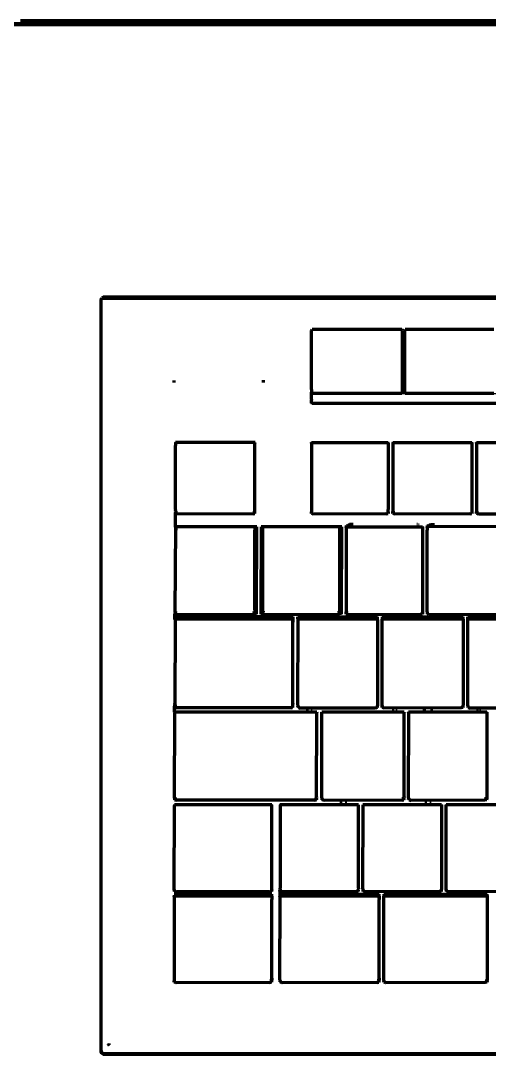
# Model space of a CAD drawing. Header units: millimetres. Extents: x 4307 to 31003, y 2809 to 20009.
# Drawn here: x 17436.7 to 17508.6, y 8685.8 to 8844.1 of the extents above; entities that cross this region are included whole.
import ezdxf

# ---------------------------------------------------------------- set-up
doc = ezdxf.new("R2010")
doc.units = ezdxf.units.MM
doc.layers.add('ProfileEdges', color=7, linetype='Continuous')

msp = doc.modelspace()

# ---------------------------------------------------------------- linework, layer by layer
for p, q in [((17481.43, 8786.99), (17481.43, 8787.09)), ((17683.2, 8786.99), (17481.43, 8786.99)), ((17481.43, 8786.8), (17481.43, 8785.66)), ((17481.43, 8785.66), (17683.2, 8785.66)), ((17460.43, 8768.98), (17460.78, 8768.98)), ((17460.43, 8768.65), (17460.52, 8768.64)), ((17460.52, 8768.64), (17472.31, 8768.61)), ((17472.31, 8768.98), (17472.65, 8768.98)), ((17472.56, 8768.64), (17472.65, 8768.65)), ((17481.29, 8768.98), (17481.38, 8768.98)), ((17481.38, 8768.64), (17481.29, 8768.65)), ((17492.72, 8768.61), (17481.38, 8768.64)), ((17492.98, 8768.98), (17493.07, 8768.98)), ((17493.07, 8768.65), (17492.98, 8768.64)), ((17493.75, 8768.98), (17494.09, 8768.98)), ((17493.84, 8768.64), (17493.75, 8768.65)), ((17505.55, 8768.61), (17493.84, 8768.64)), ((17505.81, 8768.98), (17505.89, 8768.98)), ((17505.89, 8768.65), (17505.81, 8768.64)), ((17506.58, 8768.98), (17506.92, 8768.98)), ((17506.66, 8768.64), (17506.58, 8768.65)), ((17518.68, 8768.61), (17506.66, 8768.64)), ((17460.39, 8753.58), (17460.73, 8753.58)), ((17460.39, 8753.25), (17460.47, 8753.25)), ((17460.47, 8753.25), (17460.73, 8753.25)), ((17472.28, 8753.58), (17472.6, 8753.58)), ((17472.28, 8753.25), (17472.54, 8753.25)), ((17472.54, 8753.25), (17472.89, 8753.25)), ((17472.6, 8753.58), (17472.89, 8753.58)), ((17473.82, 8753.58), (17473.57, 8753.58)), ((17473.57, 8753.25), (17473.88, 8753.25)), ((17474.14, 8753.58), (17473.82, 8753.58)), ((17473.88, 8753.25), (17474.14, 8753.25)), ((17485.63, 8753.58), (17485.3, 8753.58)), ((17485.3, 8753.25), (17485.56, 8753.25)), ((17485.56, 8753.25), (17485.93, 8753.25)), ((17485.93, 8753.58), (17485.63, 8753.58)), ((17486.6, 8753.58), (17486.94, 8753.58)), ((17486.68, 8753.25), (17486.6, 8753.25)), ((17486.94, 8753.25), (17486.68, 8753.25)), ((17498.24, 8753.25), (17497.98, 8753.25)), ((17498.24, 8753.58), (17498.32, 8753.58)), ((17498.32, 8753.25), (17498.24, 8753.25)), ((17499.01, 8753.25), (17499.1, 8753.25)), ((17460.34, 8738.96), (17460.43, 8738.96)), ((17460.35, 8739.29), (17460.42, 8739.29)), ((17460.42, 8739.29), (17460.69, 8739.29)), ((17478.34, 8738.97), (17478.47, 8738.96)), ((17478.4, 8739.29), (17478.47, 8739.29)), ((17479.22, 8739.29), (17479.31, 8739.29)), ((17479.22, 8738.96), (17479.31, 8738.96)), ((17479.31, 8738.96), (17491.36, 8738.96)), ((17491.36, 8738.96), (17491.44, 8738.96)), ((17492.21, 8739.29), (17492.13, 8739.29)), ((17492.13, 8738.96), (17492.21, 8738.96)), ((17492.21, 8738.96), (17504.22, 8738.92)), ((17504.56, 8739.29), (17504.48, 8739.29)), ((17504.48, 8738.96), (17504.56, 8738.96)), ((17505.25, 8738.96), (17505.33, 8738.96)), ((17505.33, 8738.96), (17517.74, 8738.96)), ((17460.3, 8724.79), (17460.39, 8724.79)), ((17460.39, 8725.12), (17460.65, 8725.12)), ((17481.75, 8725.12), (17482.1, 8725.12)), ((17482.01, 8724.79), (17482.1, 8724.79)), ((17482.89, 8724.79), (17482.98, 8724.79)), ((17482.98, 8724.79), (17495.15, 8724.75)), ((17495.49, 8725.12), (17495.15, 8725.12)), ((17495.41, 8724.79), (17495.49, 8724.79)), ((17496.26, 8725.12), (17496.18, 8725.12)), ((17496.18, 8724.79), (17496.26, 8724.79)), ((17496.26, 8724.79), (17507.84, 8724.75)), ((17508.18, 8725.12), (17507.84, 8725.12)), ((17508.1, 8724.79), (17508.18, 8724.79)), ((17460.26, 8711.13), (17460.35, 8711.13)), ((17460.26, 8710.79), (17460.35, 8710.79)), ((17460.35, 8710.79), (17460.6, 8710.79)), ((17474.89, 8710.79), (17475.15, 8710.79)), ((17475.15, 8710.79), (17475.24, 8710.79)), ((17476.55, 8711.13), (17476.47, 8711.13)), ((17476.47, 8710.79), (17476.55, 8710.79)), ((17476.55, 8710.79), (17476.81, 8710.79)), ((17488.15, 8710.79), (17488.41, 8710.79)), ((17488.5, 8711.13), (17488.41, 8711.13)), ((17488.41, 8710.79), (17488.5, 8710.79)), ((17489.27, 8711.13), (17489.18, 8711.13)), ((17489.18, 8710.79), (17489.27, 8710.79)), ((17500.91, 8710.79), (17501.17, 8710.79)), ((17501.25, 8711.13), (17501.17, 8711.13)), ((17501.17, 8710.79), (17501.25, 8710.79)), ((17502.03, 8711.13), (17501.94, 8711.13)), ((17501.94, 8710.79), (17502.03, 8710.79)), ((17460.22, 8696.87), (17460.3, 8696.87)), ((17460.3, 8696.87), (17474.89, 8696.84)), ((17475.11, 8696.89), (17475.24, 8696.87)), ((17475.17, 8697.21), (17475.24, 8697.21)), ((17476.55, 8697.21), (17476.47, 8697.21)), ((17476.47, 8696.87), (17476.55, 8696.87)), ((17476.55, 8696.87), (17491.34, 8696.84)), ((17491.55, 8696.89), (17491.68, 8696.87)), ((17491.68, 8697.21), (17491.6, 8697.21)), ((17492.45, 8697.21), (17492.37, 8697.21)), ((17492.37, 8696.87), (17492.45, 8696.87)), ((17492.45, 8696.87), (17507.91, 8696.84)), ((17508.25, 8697.21), (17507.91, 8697.21)), ((17508.16, 8696.87), (17508.25, 8696.87)), ((17450.08, 8687.34), (17450.08, 8687.31)), ((17450.08, 8687.31), (17450.13, 8687.31)), ((17450.08, 8687.31), (17450.1, 8687.11)), ((17450.13, 8687.31), (17450.23, 8687.14)), ((17449.16, 8686.3), (17449.26, 8686.17)), ((17449.26, 8686.17), (17449.26, 8686.42)), ((17449.26, 8686.17), (17449.33, 8686.12))]:
    msp.add_line(p, q)
at = {"layer": 'ProfileEdges', "lineweight": 211}
for p, q in [((17436.75, 8843.65), (17422.49, 8843.62)), ((17436.77, 8843.51), (17422.51, 8843.48)), ((17903.46, 8844.14), (17436.7, 8844.13)), ((17436.74, 8843.78), (17455.15, 8843.8)), ((17455.16, 8843.67), (17436.75, 8843.65)), ((17921.81, 8843.51), (17436.77, 8843.51)), ((17455.15, 8843.8), (17455.14, 8843.91)), ((17455.14, 8843.91), (17903.44, 8843.91)), ((17455.15, 8843.8), (17476.32, 8843.81)), ((17455.15, 8843.8), (17455.16, 8843.67)), ((17449.02, 8801.43), (17449.2, 8801.63)), ((17449.02, 8801.43), (17449.02, 8686.16)), ((17449.37, 8801.81), (17449.2, 8801.63)), ((17449.2, 8801.63), (17748.4, 8801.64)), ((17748.25, 8801.81), (17449.37, 8801.81)), ((17481.29, 8796.7), (17481.43, 8796.84)), ((17481.29, 8787.67), (17481.29, 8796.7)), ((17495.14, 8796.84), (17481.43, 8796.84)), ((17495.27, 8796.7), (17495.14, 8796.84)), ((17495.27, 8787.42), (17495.27, 8796.7)), ((17495.55, 8796.7), (17495.68, 8796.84)), ((17495.55, 8796.7), (17495.55, 8787.42)), ((17509.25, 8796.84), (17495.68, 8796.84)), ((17460.19, 8789.05), (17460.19, 8788.71)), ((17473.89, 8789.06), (17473.89, 8788.71)), ((17481.29, 8787.67), (17481.29, 8787.24)), ((17481.29, 8787.24), (17481.43, 8787.09)), ((17481.29, 8786.11), (17481.29, 8787.24)), ((17481.43, 8787.09), (17495.14, 8787.09)), ((17495.14, 8787.42), (17495.27, 8787.42)), ((17495.14, 8787.09), (17495.27, 8787.24)), ((17495.27, 8787.42), (17495.55, 8787.42)), ((17495.27, 8787.24), (17495.27, 8787.42)), ((17495.55, 8787.42), (17495.55, 8787.24)), ((17495.68, 8787.09), (17495.55, 8787.24)), ((17495.68, 8787.09), (17509.25, 8787.09)), ((17481.29, 8786.11), (17481.29, 8786)), ((17481.29, 8785.68), (17481.29, 8786)), ((17481.29, 8785.68), (17481.43, 8785.53)), ((17481.29, 8785.58), (17481.29, 8785.68)), ((17683.2, 8785.53), (17481.43, 8785.53)), ((17460.46, 8769.28), (17460.47, 8779.08)), ((17460.52, 8779.55), (17460.47, 8779.55)), ((17460.47, 8779.55), (17460.49, 8779.43)), ((17460.49, 8779.43), (17460.47, 8779.08)), ((17460.49, 8779.43), (17460.52, 8779.55)), ((17472.61, 8779.55), (17460.52, 8779.55)), ((17472.64, 8779.43), (17472.61, 8779.55)), ((17472.66, 8779.55), (17472.61, 8779.55)), ((17472.63, 8769.28), (17472.64, 8779.05)), ((17472.64, 8779.43), (17472.66, 8779.55)), ((17472.64, 8779.05), (17472.64, 8779.43)), ((17481.29, 8779.55), (17481.34, 8779.55)), ((17481.31, 8779.43), (17481.29, 8779.55)), ((17481.31, 8779.43), (17481.29, 8768.98)), ((17481.31, 8779.43), (17481.34, 8779.55)), ((17481.34, 8779.55), (17493.02, 8779.55)), ((17493.02, 8779.55), (17493.05, 8779.43)), ((17493.02, 8779.55), (17493.07, 8779.55)), ((17493.05, 8779.43), (17493.07, 8779.55)), ((17493.05, 8779.43), (17493.05, 8769.28)), ((17493.75, 8779.55), (17493.77, 8779.43)), ((17493.75, 8779.55), (17493.8, 8779.55)), ((17493.77, 8779.43), (17493.75, 8768.98)), ((17493.77, 8779.43), (17493.8, 8779.55)), ((17493.8, 8779.55), (17505.84, 8779.55)), ((17505.84, 8779.55), (17505.87, 8779.43)), ((17505.84, 8779.55), (17505.89, 8779.55)), ((17505.89, 8779.55), (17505.87, 8779.43)), ((17505.87, 8779.43), (17505.87, 8769.28)), ((17506.58, 8779.55), (17506.65, 8779.55)), ((17506.6, 8779.43), (17506.58, 8779.55)), ((17506.6, 8779.43), (17506.58, 8768.98)), ((17506.65, 8779.55), (17506.6, 8779.43)), ((17506.65, 8779.55), (17518.92, 8779.55)), ((17460.46, 8769.28), (17460.43, 8768.98)), ((17472.65, 8768.98), (17472.63, 8769.28)), ((17493.07, 8768.98), (17493.05, 8769.28)), ((17505.87, 8769.28), (17505.89, 8768.98)), ((17460.43, 8768.98), (17460.46, 8768.91)), ((17460.46, 8768.91), (17460.43, 8768.65)), ((17460.43, 8768.65), (17460.43, 8766.63)), ((17460.46, 8768.91), (17460.52, 8768.64)), ((17460.78, 8768.55), (17460.52, 8768.64)), ((17472.31, 8768.61), (17460.78, 8768.55)), ((17472.31, 8768.61), (17472.56, 8768.64)), ((17472.56, 8768.64), (17472.63, 8768.91)), ((17472.63, 8768.91), (17472.65, 8768.98)), ((17472.65, 8768.65), (17472.63, 8768.91)), ((17481.29, 8768.98), (17481.31, 8768.91)), ((17481.29, 8768.65), (17481.31, 8768.91)), ((17481.38, 8768.64), (17481.31, 8768.91)), ((17481.63, 8768.55), (17481.38, 8768.64)), ((17492.72, 8768.61), (17481.63, 8768.55)), ((17492.72, 8768.61), (17492.98, 8768.64)), ((17492.98, 8768.64), (17493.05, 8768.91)), ((17493.05, 8768.91), (17493.07, 8768.98)), ((17493.05, 8768.91), (17493.07, 8768.65)), ((17493.77, 8768.91), (17493.75, 8768.98)), ((17493.75, 8768.65), (17493.77, 8768.91)), ((17493.84, 8768.64), (17493.77, 8768.91)), ((17494.09, 8768.55), (17493.84, 8768.64)), ((17505.55, 8768.61), (17494.09, 8768.55)), ((17505.55, 8768.61), (17505.81, 8768.64)), ((17505.87, 8768.91), (17505.81, 8768.64)), ((17505.89, 8768.98), (17505.87, 8768.91)), ((17505.87, 8768.91), (17505.89, 8768.65)), ((17506.58, 8768.98), (17506.6, 8768.91)), ((17506.58, 8768.65), (17506.6, 8768.91)), ((17506.66, 8768.64), (17506.6, 8768.91)), ((17506.92, 8768.55), (17506.66, 8768.64)), ((17518.68, 8768.61), (17506.92, 8768.55)), ((17460.45, 8766.51), (17460.39, 8753.58)), ((17460.48, 8766.63), (17460.43, 8766.63)), ((17460.43, 8766.63), (17460.45, 8766.51)), ((17460.48, 8766.63), (17460.45, 8766.51)), ((17460.51, 8766.63), (17460.48, 8766.63)), ((17460.51, 8766.63), (17460.51, 8766.44)), ((17472.6, 8766.63), (17460.51, 8766.63)), ((17460.51, 8766.44), (17460.51, 8766.12)), ((17472.6, 8766.63), (17472.62, 8766.51)), ((17472.92, 8766.63), (17472.6, 8766.63)), ((17472.6, 8753.89), (17472.62, 8766.13)), ((17472.62, 8766.51), (17472.62, 8766.13)), ((17472.89, 8753.58), (17472.92, 8766.63)), ((17473.6, 8766.63), (17473.57, 8753.58)), ((17473.87, 8766.63), (17473.6, 8766.63)), ((17473.87, 8766.63), (17473.82, 8766.51)), ((17473.82, 8766.51), (17473.82, 8753.58)), ((17485.6, 8766.63), (17473.87, 8766.63)), ((17485.6, 8766.63), (17485.63, 8766.51)), ((17485.95, 8766.63), (17485.6, 8766.63)), ((17485.63, 8753.58), (17485.63, 8766.51)), ((17485.93, 8753.58), (17485.95, 8766.63)), ((17486.6, 8766.81), (17486.6, 8766.63)), ((17486.6, 8766.63), (17486.67, 8766.63)), ((17486.62, 8766.51), (17486.6, 8766.63)), ((17486.62, 8766.51), (17486.6, 8753.58)), ((17486.67, 8766.63), (17486.62, 8766.51)), ((17486.67, 8766.63), (17498.28, 8766.63)), ((17486.73, 8766.76), (17486.68, 8766.65)), ((17486.94, 8766.86), (17486.73, 8766.76)), ((17487.36, 8766.86), (17486.94, 8766.86)), ((17487.67, 8766.96), (17487.13, 8766.96)), ((17497.57, 8766.96), (17497.45, 8766.96)), ((17497.79, 8766.86), (17497.71, 8766.86)), ((17498.27, 8766.65), (17498.28, 8766.63)), ((17498.28, 8766.63), (17498.3, 8766.51)), ((17498.28, 8766.63), (17498.32, 8766.63)), ((17498.32, 8766.63), (17498.3, 8766.51)), ((17498.3, 8766.51), (17498.3, 8753.89)), ((17499.01, 8766.81), (17499.01, 8766.63)), ((17499.06, 8766.63), (17499.01, 8766.63)), ((17499.03, 8766.51), (17499.01, 8766.63)), ((17499.01, 8753.58), (17499.03, 8766.13)), ((17499.06, 8766.63), (17499.03, 8766.51)), ((17499.03, 8766.51), (17499.03, 8766.13)), ((17499.1, 8766.77), (17499.06, 8766.63)), ((17511.34, 8766.65), (17499.06, 8766.63)), ((17499.1, 8766.77), (17499.35, 8766.86)), ((17499.82, 8766.86), (17499.35, 8766.86)), ((17499.58, 8766.96), (17500.15, 8766.96)), ((17460.39, 8753.58), (17460.41, 8753.51)), ((17460.41, 8753.51), (17460.39, 8753.25)), ((17460.39, 8752.83), (17460.39, 8753.25)), ((17460.47, 8753.25), (17460.41, 8753.51)), ((17460.73, 8753.16), (17460.47, 8753.25)), ((17472.28, 8753.21), (17460.73, 8753.16)), ((17472.28, 8753.21), (17472.54, 8753.25)), ((17472.6, 8753.51), (17472.54, 8753.25)), ((17472.6, 8753.89), (17472.6, 8753.58)), ((17472.6, 8753.58), (17472.6, 8753.51)), ((17472.89, 8753.25), (17472.89, 8753.58)), ((17473.57, 8753.58), (17473.57, 8753.25)), ((17473.82, 8753.58), (17473.82, 8753.51)), ((17473.88, 8753.25), (17473.82, 8753.51)), ((17473.88, 8753.25), (17474.14, 8753.16)), ((17485.3, 8753.21), (17474.14, 8753.16)), ((17485.56, 8753.25), (17485.3, 8753.21)), ((17485.63, 8753.51), (17485.56, 8753.25)), ((17485.63, 8753.58), (17485.63, 8753.51)), ((17485.93, 8753.25), (17485.93, 8753.58)), ((17486.62, 8753.51), (17486.6, 8753.58)), ((17486.6, 8753.25), (17486.62, 8753.51)), ((17486.62, 8753.51), (17486.68, 8753.25)), ((17486.94, 8753.16), (17486.68, 8753.25)), ((17497.98, 8753.21), (17486.94, 8753.16)), ((17497.98, 8753.21), (17498.24, 8753.25)), ((17498.24, 8753.25), (17498.3, 8753.51)), ((17498.3, 8753.89), (17498.32, 8753.58)), ((17498.32, 8753.58), (17498.3, 8753.51)), ((17498.3, 8753.51), (17498.32, 8753.25)), ((17499.01, 8753.58), (17499.03, 8753.51)), ((17499.03, 8753.51), (17499.01, 8753.25)), ((17499.03, 8753.51), (17499.1, 8753.25)), ((17499.1, 8753.25), (17499.2, 8753.25)), ((17499.35, 8753.16), (17499.2, 8753.25)), ((17511.05, 8753.21), (17499.35, 8753.16)), ((17460.41, 8752), (17460.37, 8739.59)), ((17478.49, 8752.83), (17460.39, 8752.83)), ((17460.39, 8752.5), (17460.39, 8752.83)), ((17460.43, 8752.5), (17460.39, 8752.5)), ((17460.39, 8752.5), (17460.41, 8752.38)), ((17460.41, 8752.38), (17460.43, 8752.5)), ((17460.41, 8752.38), (17460.41, 8752)), ((17460.43, 8752.5), (17460.47, 8752.64)), ((17478.42, 8752.5), (17460.43, 8752.5)), ((17460.73, 8752.68), (17460.47, 8752.64)), ((17478.15, 8752.68), (17460.73, 8752.68)), ((17478.15, 8752.68), (17478.4, 8752.64)), ((17478.4, 8752.64), (17478.42, 8752.5)), ((17478.49, 8752.5), (17478.42, 8752.5)), ((17478.42, 8752.5), (17478.47, 8752)), ((17478.45, 8739.59), (17478.47, 8752)), ((17478.47, 8752), (17478.49, 8752.5)), ((17478.49, 8752.5), (17478.49, 8752.83)), ((17479.22, 8752.83), (17491.44, 8752.83)), ((17479.22, 8752.5), (17479.22, 8752.83)), ((17479.27, 8752.5), (17479.22, 8752.5)), ((17479.24, 8752.38), (17479.22, 8752.5)), ((17479.22, 8739.29), (17479.24, 8752.38)), ((17479.27, 8752.5), (17479.24, 8752.38)), ((17479.31, 8752.64), (17479.27, 8752.5)), ((17491.39, 8752.5), (17479.27, 8752.5)), ((17479.31, 8752.64), (17479.57, 8752.73)), ((17491.1, 8752.68), (17479.57, 8752.73)), ((17491.1, 8752.68), (17491.36, 8752.64)), ((17491.36, 8752.64), (17491.39, 8752.5)), ((17491.39, 8752.5), (17491.42, 8752.38)), ((17491.44, 8752.5), (17491.39, 8752.5)), ((17491.42, 8752.38), (17491.44, 8752.5)), ((17491.42, 8752.38), (17491.42, 8739.59)), ((17491.44, 8752.5), (17491.44, 8752.83)), ((17492.13, 8752.83), (17492.13, 8752.5)), ((17492.13, 8752.83), (17504.56, 8752.83)), ((17492.15, 8752.38), (17492.13, 8752.5)), ((17492.18, 8752.5), (17492.13, 8752.5)), ((17492.13, 8739.29), (17492.15, 8752.38)), ((17492.15, 8752.38), (17492.18, 8752.5)), ((17492.18, 8752.5), (17492.21, 8752.64)), ((17504.51, 8752.5), (17492.18, 8752.5)), ((17492.21, 8752.64), (17492.47, 8752.73)), ((17504.22, 8752.73), (17492.47, 8752.73)), ((17504.48, 8752.64), (17504.22, 8752.73)), ((17504.51, 8752.5), (17504.48, 8752.64)), ((17504.56, 8752.5), (17504.51, 8752.5)), ((17504.54, 8752.38), (17504.51, 8752.5)), ((17504.56, 8752.5), (17504.54, 8752.38)), ((17504.54, 8752.38), (17504.54, 8739.59)), ((17504.56, 8752.5), (17504.56, 8752.83)), ((17505.25, 8752.83), (17517.82, 8752.83)), ((17505.25, 8752.5), (17505.25, 8752.83)), ((17505.3, 8752.5), (17505.25, 8752.5)), ((17505.27, 8752.38), (17505.25, 8752.5)), ((17505.25, 8739.29), (17505.27, 8752.38)), ((17505.27, 8752.38), (17505.3, 8752.5)), ((17505.3, 8752.5), (17505.33, 8752.64)), ((17517.77, 8752.5), (17505.3, 8752.5)), ((17505.33, 8752.64), (17505.59, 8752.73)), ((17517.48, 8752.68), (17505.59, 8752.73)), ((17460.34, 8738.96), (17460.35, 8739.29)), ((17460.34, 8738.21), (17460.34, 8738.96)), ((17460.37, 8739.59), (17460.35, 8739.29)), ((17460.42, 8739.29), (17460.37, 8739.59)), ((17460.43, 8739.2), (17460.42, 8739.29)), ((17460.43, 8739.2), (17460.43, 8738.96)), ((17460.43, 8738.96), (17460.69, 8738.92)), ((17478.13, 8738.92), (17478.34, 8738.97)), ((17478.38, 8739.2), (17478.34, 8738.97)), ((17478.4, 8739.29), (17478.38, 8739.2)), ((17478.45, 8739.59), (17478.4, 8739.29)), ((17478.47, 8739.29), (17478.45, 8739.59)), ((17478.47, 8738.96), (17478.47, 8739.29)), ((17479.24, 8739.22), (17479.22, 8739.29)), ((17479.22, 8738.96), (17479.24, 8739.22)), ((17479.24, 8739.22), (17479.31, 8738.96)), ((17479.31, 8738.96), (17479.57, 8738.86)), ((17491.36, 8738.96), (17491.1, 8738.86)), ((17491.36, 8738.96), (17491.42, 8739.22)), ((17491.42, 8739.59), (17491.44, 8739.29)), ((17491.44, 8739.29), (17491.42, 8739.22)), ((17491.44, 8738.96), (17491.42, 8739.22)), ((17492.15, 8739.22), (17492.13, 8739.29)), ((17492.13, 8738.96), (17492.15, 8739.22)), ((17492.15, 8739.22), (17492.21, 8738.96)), ((17492.47, 8738.86), (17492.21, 8738.96)), ((17504.48, 8738.96), (17504.22, 8738.92)), ((17504.48, 8738.96), (17504.54, 8739.22)), ((17504.54, 8739.59), (17504.56, 8739.29)), ((17504.54, 8739.22), (17504.56, 8739.29)), ((17504.56, 8738.96), (17504.54, 8739.22)), ((17505.27, 8739.22), (17505.25, 8739.29)), ((17505.27, 8739.22), (17505.25, 8738.96)), ((17505.27, 8739.22), (17505.33, 8738.96)), ((17505.33, 8738.96), (17505.59, 8738.86)), ((17460.32, 8725.05), (17460.36, 8738.09)), ((17460.39, 8738.21), (17460.34, 8738.21)), ((17460.34, 8738.21), (17460.36, 8738.09)), ((17460.39, 8738.21), (17460.36, 8738.09)), ((17482.06, 8738.22), (17460.39, 8738.21)), ((17478.13, 8738.92), (17460.69, 8738.92)), ((17491.1, 8738.86), (17479.57, 8738.86)), ((17480.83, 8738.54), (17480.49, 8738.54)), ((17481.42, 8738.39), (17481.24, 8738.39)), ((17482.06, 8738.22), (17482.1, 8738.09)), ((17482.12, 8738.21), (17482.06, 8738.22)), ((17482.08, 8725.42), (17482.1, 8737.71)), ((17482.1, 8738.09), (17482.12, 8738.21)), ((17482.1, 8737.71), (17482.1, 8738.09)), ((17482.91, 8738.09), (17482.89, 8738.21)), ((17482.94, 8738.21), (17482.89, 8738.21)), ((17482.89, 8725.12), (17482.91, 8738.09)), ((17482.91, 8738.09), (17482.94, 8738.21)), ((17495.44, 8738.22), (17482.94, 8738.21)), ((17504.22, 8738.92), (17492.47, 8738.86)), ((17493.69, 8738.54), (17493.99, 8738.54)), ((17494.43, 8738.44), (17494.22, 8738.44)), ((17495.47, 8738.09), (17495.44, 8738.22)), ((17495.49, 8738.21), (17495.44, 8738.22)), ((17495.49, 8738.21), (17495.47, 8738.09)), ((17495.47, 8738.09), (17495.47, 8725.42)), ((17496.18, 8738.26), (17496.18, 8738.21)), ((17496.23, 8738.21), (17496.18, 8738.21)), ((17496.2, 8738.09), (17496.18, 8738.21)), ((17496.18, 8725.12), (17496.2, 8738.09)), ((17496.2, 8738.09), (17496.23, 8738.21)), ((17496.23, 8738.21), (17496.24, 8738.27)), ((17508.13, 8738.22), (17496.23, 8738.21)), ((17498.82, 8738.44), (17498.35, 8738.44)), ((17499.53, 8738.54), (17499.91, 8738.54)), ((17517.48, 8738.86), (17505.59, 8738.86)), ((17506.57, 8738.54), (17506.88, 8738.54)), ((17507.26, 8738.44), (17507.04, 8738.44)), ((17508.16, 8738.09), (17508.13, 8738.22)), ((17508.18, 8738.21), (17508.13, 8738.22)), ((17508.18, 8738.21), (17508.16, 8738.09)), ((17508.16, 8738.09), (17508.16, 8725.42)), ((17460.32, 8725.05), (17460.3, 8724.79)), ((17460.32, 8725.05), (17460.39, 8724.79)), ((17460.39, 8724.79), (17460.64, 8724.75)), ((17481.75, 8724.75), (17460.64, 8724.75)), ((17481.75, 8724.75), (17482.01, 8724.79)), ((17482.08, 8725.05), (17482.01, 8724.79)), ((17482.1, 8725.12), (17482.08, 8725.42)), ((17482.08, 8725.05), (17482.1, 8725.12)), ((17482.1, 8724.79), (17482.08, 8725.05)), ((17482.89, 8725.12), (17482.91, 8725.05)), ((17482.91, 8725.05), (17482.89, 8724.79)), ((17482.91, 8725.05), (17482.98, 8724.79)), ((17483.24, 8724.69), (17482.98, 8724.79)), ((17495.15, 8724.75), (17483.24, 8724.69)), ((17495.15, 8724.75), (17495.41, 8724.79)), ((17495.47, 8725.05), (17495.41, 8724.79)), ((17495.47, 8725.42), (17495.49, 8725.12)), ((17495.49, 8725.12), (17495.47, 8725.05)), ((17495.49, 8724.79), (17495.47, 8725.05)), ((17496.2, 8725.05), (17496.18, 8725.12)), ((17496.18, 8724.79), (17496.2, 8725.05)), ((17496.2, 8725.05), (17496.26, 8724.79)), ((17496.26, 8724.79), (17496.52, 8724.69)), ((17507.84, 8724.75), (17496.52, 8724.69)), ((17508.1, 8724.79), (17507.84, 8724.75)), ((17508.16, 8725.05), (17508.1, 8724.79)), ((17508.16, 8725.42), (17508.18, 8725.12)), ((17508.18, 8725.12), (17508.16, 8725.05)), ((17508.18, 8724.79), (17508.16, 8725.05)), ((17460.28, 8711.43), (17460.32, 8723.54)), ((17460.35, 8724.04), (17460.3, 8724.04)), ((17460.3, 8724.04), (17460.32, 8723.92)), ((17460.32, 8723.92), (17460.35, 8724.04)), ((17460.32, 8723.54), (17460.32, 8723.92)), ((17475.19, 8724.04), (17460.35, 8724.04)), ((17475.22, 8723.92), (17475.19, 8724.04)), ((17475.24, 8724.04), (17475.19, 8724.04)), ((17475.22, 8723.92), (17475.24, 8724.04)), ((17475.22, 8711.05), (17475.22, 8723.92)), ((17476.49, 8723.92), (17476.47, 8724.04)), ((17476.54, 8724.04), (17476.47, 8724.04)), ((17476.54, 8724.04), (17476.49, 8723.92)), ((17476.49, 8723.92), (17476.49, 8711.43)), ((17488.44, 8724.04), (17476.54, 8724.04)), ((17485.65, 8724.37), (17486, 8724.37)), ((17486.73, 8724.27), (17486.48, 8724.27)), ((17488.44, 8724.04), (17488.47, 8723.92)), ((17488.5, 8724.04), (17488.44, 8724.04)), ((17488.5, 8724.04), (17488.47, 8723.92)), ((17488.47, 8723.92), (17488.47, 8711.43)), ((17489.2, 8723.92), (17489.18, 8724.04)), ((17489.23, 8724.04), (17489.18, 8724.04)), ((17489.18, 8711.13), (17489.2, 8723.92)), ((17489.2, 8723.92), (17489.23, 8724.04)), ((17501.2, 8724.04), (17489.23, 8724.04)), ((17498.69, 8724.37), (17498.99, 8724.37)), ((17499.66, 8724.27), (17499.44, 8724.27)), ((17501.2, 8724.04), (17501.23, 8723.92)), ((17501.25, 8724.04), (17501.2, 8724.04)), ((17501.25, 8724.04), (17501.23, 8723.92)), ((17501.23, 8723.92), (17501.23, 8711.43)), ((17501.99, 8724.04), (17501.94, 8724.04)), ((17501.96, 8723.92), (17501.94, 8724.04)), ((17501.94, 8711.13), (17501.96, 8723.92)), ((17501.96, 8723.92), (17501.99, 8724.04)), ((17514.4, 8724.05), (17501.99, 8724.04)), ((17460.26, 8711.13), (17460.28, 8711.43)), ((17460.28, 8711.05), (17460.26, 8711.13)), ((17460.28, 8711.05), (17460.26, 8710.79)), ((17460.35, 8710.79), (17460.28, 8711.05)), ((17460.35, 8710.79), (17460.6, 8710.7)), ((17474.89, 8710.7), (17460.6, 8710.7)), ((17474.89, 8710.7), (17475.15, 8710.79)), ((17475.22, 8711.05), (17475.15, 8710.79)), ((17475.24, 8710.79), (17475.22, 8711.05)), ((17476.49, 8711.43), (17476.47, 8711.13)), ((17476.49, 8711.05), (17476.47, 8711.13)), ((17476.47, 8710.79), (17476.49, 8711.05)), ((17476.47, 8710.79), (17476.47, 8710.38)), ((17476.49, 8711.05), (17476.55, 8710.79)), ((17476.55, 8710.79), (17476.81, 8710.7)), ((17488.15, 8710.7), (17476.81, 8710.7)), ((17488.41, 8710.79), (17488.15, 8710.7)), ((17488.41, 8710.79), (17488.47, 8711.05)), ((17488.47, 8711.43), (17488.5, 8711.13)), ((17488.5, 8711.13), (17488.47, 8711.05)), ((17488.5, 8710.79), (17488.47, 8711.05)), ((17489.18, 8711.13), (17489.2, 8711.05)), ((17489.2, 8711.05), (17489.18, 8710.79)), ((17489.27, 8710.79), (17489.2, 8711.05)), ((17489.27, 8710.79), (17489.37, 8710.79)), ((17489.37, 8710.79), (17489.52, 8710.7)), ((17500.91, 8710.75), (17489.52, 8710.7)), ((17501.17, 8710.79), (17500.91, 8710.75)), ((17501.17, 8710.79), (17501.23, 8711.05)), ((17501.23, 8711.43), (17501.25, 8711.13)), ((17501.25, 8711.13), (17501.23, 8711.05)), ((17501.25, 8710.79), (17501.23, 8711.05)), ((17501.96, 8711.05), (17501.94, 8711.13)), ((17501.96, 8711.05), (17501.94, 8710.79)), ((17502.03, 8710.79), (17501.96, 8711.05)), ((17502.03, 8710.79), (17502.13, 8710.79)), ((17502.28, 8710.7), (17502.13, 8710.79)), ((17514.17, 8710.75), (17502.28, 8710.7)), ((17460.28, 8709.92), (17460.24, 8697.13)), ((17475.24, 8710.38), (17460.26, 8710.38)), ((17460.26, 8710.04), (17460.28, 8709.92)), ((17460.31, 8710.04), (17460.26, 8710.04)), ((17460.28, 8709.92), (17460.31, 8710.04)), ((17460.31, 8710.04), (17460.34, 8710.19)), ((17475.17, 8710.04), (17460.31, 8710.04)), ((17460.6, 8710.28), (17460.34, 8710.19)), ((17474.89, 8710.28), (17460.6, 8710.28)), ((17474.89, 8710.28), (17475.15, 8710.19)), ((17475.15, 8710.19), (17475.17, 8710.04)), ((17475.24, 8710.04), (17475.17, 8710.04)), ((17475.17, 8710.04), (17475.22, 8709.55)), ((17475.24, 8710.04), (17475.22, 8709.55)), ((17475.22, 8697.51), (17475.22, 8709.55)), ((17475.24, 8710.04), (17475.24, 8710.38)), ((17476.47, 8710.38), (17491.68, 8710.38)), ((17476.47, 8710.38), (17476.47, 8710.04)), ((17476.54, 8710.04), (17476.47, 8710.04)), ((17476.49, 8709.92), (17476.47, 8710.04)), ((17476.47, 8697.21), (17476.49, 8709.92)), ((17476.54, 8710.04), (17476.49, 8709.92)), ((17476.59, 8710.17), (17476.54, 8710.04)), ((17491.6, 8710.04), (17476.54, 8710.04)), ((17476.81, 8710.28), (17476.59, 8710.17)), ((17491.34, 8710.28), (17476.81, 8710.28)), ((17491.6, 8710.19), (17491.34, 8710.28)), ((17491.6, 8710.19), (17491.6, 8710.04)), ((17491.68, 8710.04), (17491.6, 8710.04)), ((17491.6, 8709.85), (17491.6, 8710.04)), ((17491.6, 8709.85), (17491.66, 8709.55)), ((17491.68, 8710.04), (17491.66, 8709.55)), ((17491.66, 8697.51), (17491.66, 8709.55)), ((17491.68, 8710.04), (17491.68, 8710.38)), ((17492.37, 8710.38), (17492.37, 8710.04)), ((17492.37, 8710.38), (17508.25, 8710.38)), ((17492.42, 8710.04), (17492.37, 8710.04)), ((17492.39, 8709.92), (17492.37, 8710.04)), ((17492.37, 8697.21), (17492.39, 8709.92)), ((17492.39, 8709.92), (17492.42, 8710.04)), ((17492.42, 8710.04), (17492.45, 8710.19)), ((17508.2, 8710.04), (17492.42, 8710.04)), ((17492.71, 8710.22), (17492.45, 8710.19)), ((17507.91, 8710.22), (17492.71, 8710.22)), ((17508.16, 8710.19), (17507.91, 8710.22)), ((17508.16, 8710.19), (17508.2, 8710.04)), ((17508.2, 8710.04), (17508.23, 8709.92)), ((17508.25, 8710.04), (17508.2, 8710.04)), ((17508.25, 8710.04), (17508.23, 8709.92)), ((17508.23, 8709.92), (17508.23, 8697.51)), ((17508.25, 8710.04), (17508.25, 8710.38)), ((17460.24, 8697.13), (17460.22, 8696.87)), ((17460.3, 8696.87), (17460.24, 8697.13)), ((17460.56, 8696.78), (17460.3, 8696.87)), ((17474.89, 8696.84), (17460.56, 8696.78)), ((17474.89, 8696.84), (17475.11, 8696.89)), ((17475.15, 8697.12), (17475.11, 8696.89)), ((17475.15, 8697.12), (17475.17, 8697.21)), ((17475.17, 8697.21), (17475.22, 8697.51)), ((17475.22, 8697.51), (17475.24, 8697.21)), ((17475.24, 8696.87), (17475.24, 8697.21)), ((17476.47, 8697.21), (17476.49, 8697.13)), ((17476.49, 8697.13), (17476.47, 8696.87)), ((17476.49, 8697.13), (17476.55, 8696.87)), ((17476.81, 8696.78), (17476.55, 8696.87)), ((17491.34, 8696.84), (17476.81, 8696.78)), ((17491.34, 8696.84), (17491.55, 8696.89)), ((17491.6, 8697.12), (17491.55, 8696.89)), ((17491.6, 8697.21), (17491.66, 8697.51)), ((17491.6, 8697.12), (17491.6, 8697.21)), ((17491.66, 8697.51), (17491.68, 8697.21)), ((17491.68, 8696.87), (17491.68, 8697.21)), ((17492.37, 8697.21), (17492.39, 8697.13)), ((17492.39, 8697.13), (17492.37, 8696.87)), ((17492.45, 8696.87), (17492.39, 8697.13)), ((17492.71, 8696.78), (17492.45, 8696.87)), ((17507.91, 8696.84), (17492.71, 8696.78)), ((17508.16, 8696.87), (17507.91, 8696.84)), ((17508.23, 8697.13), (17508.16, 8696.87)), ((17508.23, 8697.51), (17508.25, 8697.21)), ((17508.23, 8697.13), (17508.25, 8697.21)), ((17508.25, 8696.87), (17508.23, 8697.13)), ((17450.13, 8687.4), (17450.13, 8687.31)), ((17450.23, 8687.27), (17450.13, 8687.31)), ((17450.23, 8687.51), (17450.23, 8687.27)), ((17450.23, 8687.27), (17450.28, 8687.19)), ((17449.2, 8685.97), (17449.02, 8686.16)), ((17449.05, 8686.18), (17449.22, 8685.99)), ((17449.24, 8685.97), (17449.2, 8685.97)), ((17449.24, 8685.97), (17449.37, 8685.83)), ((17449.46, 8685.97), (17449.24, 8685.97)), ((17449.37, 8685.83), (17748.25, 8685.83)), ((17449.46, 8685.97), (17449.49, 8685.93)), ((17449.49, 8685.93), (17748.13, 8685.93))]:
    msp.add_line(p, q, dxfattribs=at)

doc.saveas('drawing.dxf')
